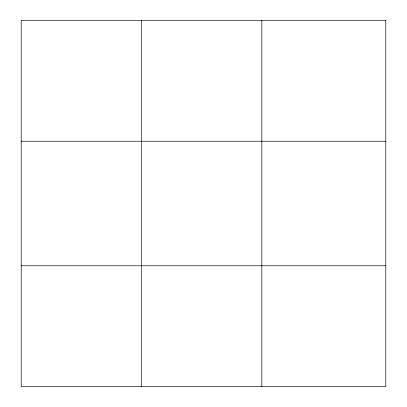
<?xml version="1.0" encoding="UTF-8"?>
<svg xmlns="http://www.w3.org/2000/svg" width="407" height="407" viewBox="0 0 407 407"><rect width="100%" height="100%" fill="white"/><g stroke="black" fill="none" stroke-linecap="round" stroke-linejoin="round"><path stroke-width="0.61" d="M141.519 20.35L141.519 386.65M261.838 20.35L261.838 386.65M21.2 141.229L385.8 141.229M21.2 265.771L385.8 265.771M385.8 20.35L385.8 386.65L21.2 386.65L21.2 20.35L385.8 20.35"/></g></svg>
